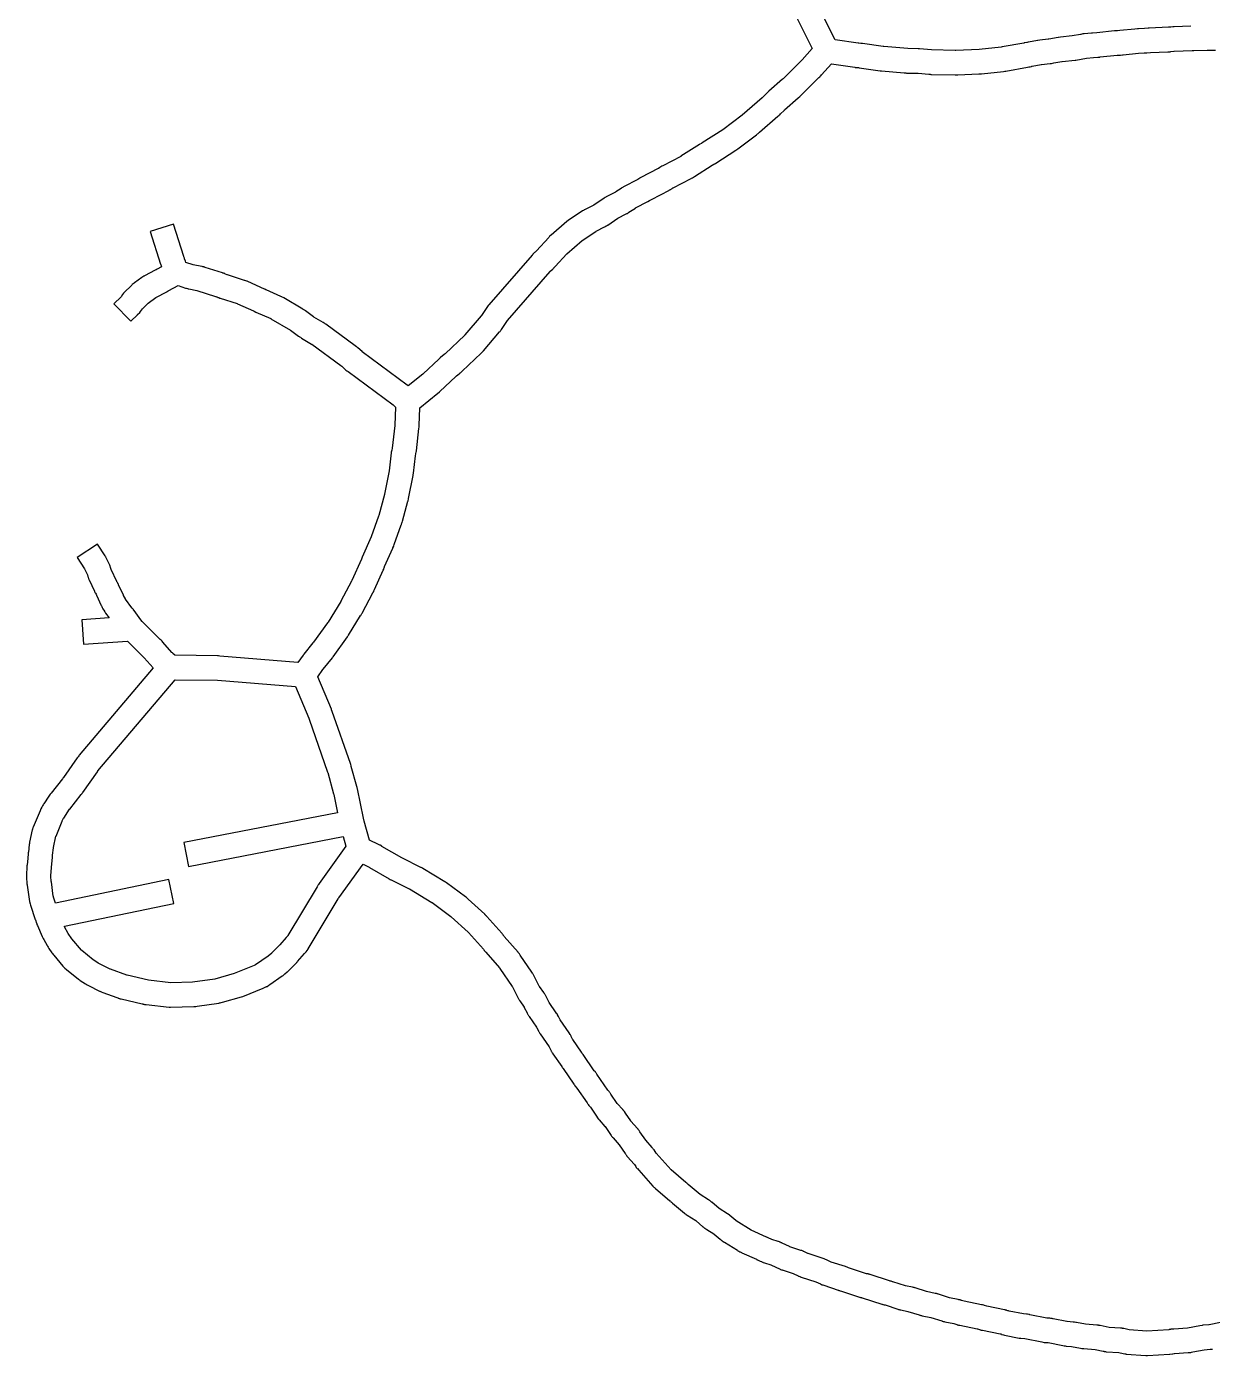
# Model space of a CAD drawing. Extents: x -48 to 255, y 1889 to 2265.
# Drawn here: x -48.3 to 34.3, y 1933.8 to 2026.4 of the extents above; entities that cross this region are included whole.
import ezdxf

# ---------------------------------------------------------------- set-up
doc = ezdxf.new("R2010")
doc.units = 0
doc.layers.get('0').update_dxf_attribs({"linetype": 'CONTINUOUS'})

msp = doc.modelspace()

# ---------------------------------------------------------------- linework, layer by layer
at = {"color": 7}
for points in [[(32.810097, 2026.460833), (31.659927, 2026.422059), (31.584431, 2026.422059), (31.565044, 2026.422059), (31.416426, 2026.40254), (31.267808, 2026.389637), (29.910866, 2026.337927), (29.846251, 2026.331311), (29.600708, 2026.305506), (29.594257, 2026.305506), (29.180713, 2026.285986), (29.09671, 2026.285986), (28.928709, 2026.266467), (27.875464, 2026.15663), (27.869012, 2026.15663), (27.701011, 2026.150013), (27.610547, 2026.150013), (27.526545, 2026.143396), (27.500707, 2026.13678), (26.272997, 2026.001071), (25.962839, 2025.988168), (25.904685, 2025.988168), (25.387755, 2025.930007), (25.303752, 2025.923391), (25.142212, 2025.890969), (25.135761, 2025.890969), (24.541292, 2025.787583), (23.746511, 2025.697133), (23.604355, 2025.68423), (23.578517, 2025.677613), (22.925892, 2025.561292), (22.867738, 2025.554675), (22.305576, 2025.490063), (22.16342, 2025.47716), (22.137582, 2025.470543), (21.504294, 2025.351691), (21.471971, 2025.351691), (21.413817, 2025.338788), (21.387979, 2025.332172), (21.252284, 2025.29975), (21.232897, 2025.293133), (21.21351, 2025.293133), (21.174739, 2025.28023), (19.662719, 2025.015298), (19.604564, 2025.008681), (18.066697, 2024.840683), (16.444829, 2024.769619), (16.386686, 2024.769619), (14.745432, 2024.808393), (14.732497, 2024.808393), (13.905408, 2024.879457), (13.898957, 2024.879457), (13.892506, 2024.879457), (13.840813, 2024.886073), (13.802035, 2024.886073), (13.091256, 2024.898976), (13.084804, 2024.898976), (11.417705, 2025.041136), (11.366012, 2025.047752), (9.925059, 2025.254766), (9.905672, 2025.261383), (9.892736, 2025.261383), (9.847504, 2025.267999), (9.808734, 2025.267999), (9.673038, 2025.280902), (9.627807, 2025.287519), (8.025323, 2025.520129), (6.455148, 2028.647555)], [(4.930253, 2027.886475), (6.42935, 2024.901202), (5.725033, 2024.112881), (5.705646, 2024.087076), (4.400397, 2022.801212), (4.361627, 2022.762438), (3.411767, 2021.928889), (3.360074, 2021.883664), (3.347139, 2021.877047), (3.340687, 2021.87043), (3.301918, 2021.831656), (3.282534, 2021.812137), (2.985299, 2021.514915), (2.940068, 2021.476141), (1.550818, 2020.267814), (0.193876, 2019.246877), (-1.234143, 2018.329328), (-1.279375, 2018.303523), (-1.292297, 2018.296906), (-1.298758, 2018.296906), (-1.408606, 2018.238745), (-1.434454, 2018.225843), (-2.720318, 2017.392292), (-2.739701, 2017.379356), (-3.980334, 2016.733194), (-4.05141, 2016.700871), (-4.116026, 2016.6621), (-4.193564, 2016.610407), (-4.290489, 2016.552253), (-4.309875, 2016.539318), (-5.511738, 2015.91254), (-5.569892, 2015.886702), (-5.589279, 2015.873766), (-5.737897, 2015.776841), (-5.757284, 2015.763905), (-5.77022, 2015.757454), (-6.681309, 2015.279294), (-6.739463, 2015.253455), (-6.75885, 2015.24052), (-6.88162, 2015.162982), (-6.888071, 2015.156531), (-7.269307, 2014.904527), (-7.282243, 2014.898075), (-7.889635, 2014.581456), (-7.934867, 2014.562069), (-7.96719, 2014.542682), (-8.012422, 2014.516844), (-8.018873, 2014.510393), (-8.083488, 2014.465161), (-8.807191, 2013.993462), (-9.395199, 2013.689765), (-9.44043, 2013.670378), (-9.472753, 2013.650991), (-9.511524, 2013.625153), (-9.524459, 2013.618702), (-9.582614, 2013.579931), (-10.590627, 2012.907922), (-10.67463, 2012.843307), (-11.779568, 2011.899909), (-11.798955, 2011.886973), (-11.824793, 2011.861135), (-11.876486, 2011.815903), (-11.889422, 2011.802968), (-11.902358, 2011.783581), (-11.941128, 2011.738349), (-12.787601, 2010.807875), (-12.890987, 2010.71095), (-12.92331, 2010.685112), (-12.955633, 2010.659273), (-12.981471, 2010.633435), (-13.020241, 2010.601113), (-13.039628, 2010.575274), (-13.059015, 2010.555887), (-13.097786, 2010.510656), (-16.115298, 2007.03298), (-16.121749, 2007.026529), (-16.154071, 2006.987758), (-16.199303, 2006.929604), (-16.205755, 2006.923153), (-16.212206, 2006.910217), (-16.250976, 2006.852063), (-16.625751, 2006.296363), (-16.651589, 2006.26404), (-17.782374, 2004.939407), (-17.795309, 2004.926471), (-19.165174, 2003.621223), (-19.223329, 2003.56953), (-19.475333, 2003.37568), (-19.488268, 2003.362745), (-19.520591, 2003.336906), (-19.533526, 2003.323971), (-19.598142, 2003.259355), (-20.70308, 2002.219033), (-20.709531, 2002.206098), (-21.730469, 2001.385471), (-21.814471, 2001.443626), (-24.941898, 2003.76335), (-24.954834, 2003.776285), (-25.258531, 2004.041212), (-25.303763, 2004.086444), (-25.316698, 2004.099379), (-25.329634, 2004.10583), (-25.43302, 2004.176907), (-25.439471, 2004.183358), (-27.474884, 2005.682456), (-27.526577, 2005.721226), (-27.545964, 2005.734162), (-27.597657, 2005.766485), (-27.668734, 2005.805255), (-28.314897, 2006.186491), (-28.334284, 2006.205878), (-28.896445, 2006.612961), (-28.954599, 2006.658193), (-28.961051, 2006.664644), (-29.006282, 2006.696967), (-29.012734, 2006.696967), (-29.051504, 2006.716354), (-29.083827, 2006.73574), (-30.40846, 2007.517598), (-30.414912, 2007.517598), (-30.460143, 2007.543436), (-30.53122, 2007.582206), (-30.537671, 2007.588658), (-30.608748, 2007.62098), (-31.642608, 2008.079756), (-31.668447, 2008.092691), (-31.739523, 2008.131462), (-31.752459, 2008.137913), (-32.90909, 2008.661305), (-32.915541, 2008.661305), (-32.960773, 2008.680692), (-32.993096, 2008.693627), (-33.044789, 2008.713014), (-33.05124, 2008.713014), (-33.12232, 2008.738853), (-33.141839, 2008.738853), (-34.33724, 2009.120089), (-34.363045, 2009.133024), (-34.472882, 2009.184717), (-34.518108, 2009.204104), (-34.53101, 2009.210556), (-34.563432, 2009.223491), (-34.608657, 2009.242878), (-34.62156, 2009.242878), (-34.653982, 2009.255814), (-34.692756, 2009.262265), (-35.888156, 2009.649963), (-35.907675, 2009.656414), (-35.952901, 2009.66935), (-35.991674, 2009.682285), (-36.0369, 2009.695221), (-36.049802, 2009.695221), (-36.095027, 2009.701672), (-36.120833, 2009.708124), (-36.721762, 2009.830893), (-37.232231, 2009.992433), (-37.271005, 2010.076436), (-37.322714, 2010.237976), (-37.329331, 2010.263814), (-37.342233, 2010.296137), (-37.361753, 2010.34783), (-37.374655, 2010.380153), (-37.381272, 2010.39954), (-37.387889, 2010.405991), (-38.098669, 2012.661099), (-39.720536, 2012.15063), (-38.996833, 2009.882599), (-38.990217, 2009.850277), (-38.9836, 2009.843825), (-38.976983, 2009.817987), (-38.964081, 2009.785664), (-38.964081, 2009.772729), (-38.951178, 2009.740406), (-38.951178, 2009.733955), (-38.938276, 2009.714568), (-38.931659, 2009.695181), (-38.931659, 2009.682245), (-39.235366, 2009.520705), (-39.254885, 2009.514254), (-39.287307, 2009.494867), (-39.306826, 2009.481931), (-39.332631, 2009.468995), (-39.365053, 2009.449609), (-40.127523, 2009.055449), (-40.153328, 2009.042513), (-40.172847, 2009.029578), (-40.224557, 2008.997255), (-40.244076, 2008.984319), (-40.276498, 2008.964932), (-40.315272, 2008.93261), (-40.825741, 2008.564297), (-40.832357, 2008.557846), (-40.974517, 2008.45446), (-40.981134, 2008.448008), (-41.013556, 2008.415686), (-41.097555, 2008.325222), (-41.465867, 2007.963371), (-41.556317, 2007.872907), (-41.582123, 2007.847069), (-41.620897, 2007.788915), (-41.646702, 2007.750144), (-41.756539, 2007.601527), (-42.260547, 2007.103981), (-41.071604, 2005.889195), (-40.619293, 2006.335048), (-40.599773, 2006.354435), (-40.451162, 2006.496591), (-40.43826, 2006.509527), (-40.399486, 2006.56122), (-40.399486, 2006.567671), (-40.270261, 2006.748595), (-39.863179, 2007.162139), (-39.333326, 2007.549837), (-38.570853, 2007.943996), (-38.545048, 2007.956932), (-38.512626, 2007.976319), (-38.499724, 2007.989254), (-38.473918, 2008.00219), (-38.454399, 2008.015126), (-38.421977, 2008.034512), (-37.769355, 2008.376979), (-37.252425, 2008.208977), (-37.232906, 2008.202526), (-37.18768, 2008.18959), (-37.110133, 2008.170203), (-37.09723, 2008.163752), (-37.026134, 2008.150816), (-36.476897, 2008.04743), (-36.470281, 2008.04743), (-35.16503, 2007.627425), (-35.139224, 2007.620973), (-35.093999, 2007.595135), (-35.081097, 2007.588684), (-35.035871, 2007.569297), (-35.00345, 2007.556361), (-34.958224, 2007.536974), (-34.945322, 2007.536974), (-34.874258, 2007.511136), (-34.854739, 2007.511136), (-33.659339, 2007.1299), (-33.633533, 2007.116965), (-32.528594, 2006.625881), (-32.502756, 2006.612945), (-32.48982, 2006.606494), (-32.476885, 2006.593558), (-32.463949, 2006.587107), (-32.347641, 2006.535414), (-31.320242, 2006.076638), (-31.31379, 2006.070187), (-29.950387, 2005.275407), (-29.375302, 2004.855401), (-29.342979, 2004.829563), (-29.323593, 2004.816627), (-29.310657, 2004.810176), (-29.252503, 2004.771406), (-29.1685, 2004.719713), (-28.470645, 2004.299707), (-28.464194, 2004.299707), (-26.435243, 2002.813533), (-26.370628, 2002.76184), (-26.125085, 2002.535684), (-26.073392, 2002.490452), (-26.015238, 2002.445221), (-25.931235, 2002.387066), (-22.784423, 2000.054419), (-22.73273, 2000.015649), (-22.616422, 1999.905801), (-22.674576, 1998.645784), (-22.674576, 1998.632849), (-22.861964, 1997.043289), (-22.861964, 1997.036837), (-22.887803, 1996.907603), (-22.90719, 1996.830065), (-22.913641, 1996.76545), (-22.920092, 1996.713757), (-23.06871, 1995.473125), (-23.06871, 1995.460189), (-23.385329, 1993.831859), (-23.385329, 1993.818923), (-23.78595, 1992.358595), (-23.805337, 1992.300441), (-24.322267, 1990.86596), (-24.328718, 1990.853024), (-24.955496, 1989.437928), (-24.974883, 1989.379774), (-24.99427, 1989.315158), (-25.000722, 1989.308707), (-25.659808, 1987.822533), (-25.685646, 1987.77084), (-26.428733, 1986.368667), (-26.435184, 1986.362206), (-27.326888, 1984.921263), (-27.359211, 1984.876031), (-28.341378, 1983.506167), (-28.373701, 1983.460935), (-29.00694, 1982.679078), (-29.013391, 1982.672617), (-29.019843, 1982.666156), (-29.045681, 1982.633846), (-29.065068, 1982.601537), (-29.426919, 1982.103992), (-34.874073, 1982.549844), (-34.958072, 1982.556305), (-35.016233, 1982.562767), (-35.042038, 1982.562767), (-38.014385, 1982.601536), (-38.137158, 1982.717846), (-38.175932, 1982.763077), (-38.214706, 1982.801847), (-38.847948, 1983.525549), (-38.899624, 1983.590166), (-38.944849, 1983.635397), (-38.957752, 1983.648319), (-39.022364, 1983.706474), (-40.28238, 1984.953568), (-40.37283, 1985.063416), (-40.379447, 1985.069877), (-40.851145, 1985.71604), (-40.876951, 1985.75481), (-40.889853, 1985.774193), (-40.89647, 1985.787116), (-40.935244, 1985.832347), (-40.940868, 1985.838845), (-40.95377, 1985.851767), (-40.960387, 1985.858229), (-40.97329, 1985.884077), (-40.999095, 1985.909925), (-41.444948, 1986.523779), (-41.451565, 1986.536702), (-41.580789, 1986.762859), (-41.593692, 1986.788707), (-41.936156, 1987.518871), (-41.942773, 1987.55118), (-41.968578, 1987.596412), (-41.981481, 1987.628721), (-42.007286, 1987.673953), (-42.007286, 1987.680414), (-42.039708, 1987.725645), (-42.05261, 1987.745029), (-42.440306, 1988.591502), (-42.485531, 1988.733658), (-42.492148, 1988.753045), (-42.505051, 1988.785368), (-42.517953, 1988.8306), (-42.530856, 1988.862922), (-42.543758, 1988.888761), (-42.569563, 1988.940454), (-42.737562, 1989.295843), (-42.763367, 1989.360459), (-42.782886, 1989.399229), (-42.808691, 1989.450922), (-42.821594, 1989.470309), (-42.834496, 1989.496147), (-42.866918, 1989.541379), (-43.39031, 1990.349082), (-44.81833, 1989.42507), (-44.294939, 1988.623828), (-44.101103, 1988.203823), (-44.062329, 1988.087513), (-44.055712, 1988.055204), (-44.042809, 1988.022894), (-44.029907, 1987.971201), (-44.017004, 1987.938892), (-44.004102, 1987.919508), (-43.97168, 1987.854892), (-43.61629, 1987.073035), (-43.609673, 1987.060113), (-43.583868, 1987.00842), (-43.570965, 1986.982571), (-43.54516, 1986.93734), (-43.54516, 1986.930879), (-43.499935, 1986.859801), (-43.467513, 1986.801646), (-43.131507, 1986.065021), (-43.12489, 1986.052098), (-43.099085, 1986.000405), (-43.060311, 1985.922866), (-43.015086, 1985.851788), (-42.9117, 1985.677324), (-42.905083, 1985.664401), (-42.872661, 1985.612708), (-42.833888, 1985.54163), (-42.827271, 1985.535169), (-42.588209, 1985.205626), (-44.481464, 1985.082855), (-44.365142, 1983.383448), (-41.315254, 1983.583758), (-40.139237, 1982.427127), (-39.525386, 1981.716348), (-44.662765, 1975.635935), (-44.70799, 1975.584242), (-44.753215, 1975.526088), (-44.804924, 1975.44855), (-45.767705, 1974.078685), (-45.800127, 1974.039915), (-45.806743, 1974.033463), (-45.832548, 1973.994693), (-46.633789, 1972.986679), (-46.672562, 1972.941447), (-46.685465, 1972.92206), (-46.737175, 1972.857445), (-46.7824, 1972.779907), (-47.131328, 1972.243592), (-47.150848, 1972.224205), (-47.18327, 1972.166051), (-47.222043, 1972.101435), (-47.267269, 1972.017433), (-47.338365, 1971.888199), (-47.370787, 1971.830045), (-47.377404, 1971.810658), (-47.390306, 1971.791271), (-47.403209, 1971.758948), (-47.403209, 1971.752497), (-47.881368, 1970.608789), (-47.894271, 1970.563557), (-47.907174, 1970.537719), (-47.920076, 1970.498948), (-47.920076, 1970.486013), (-47.932979, 1970.447242), (-47.939595, 1970.427855), (-47.939595, 1970.421404), (-48.126981, 1969.562007), (-48.126981, 1969.555556), (-48.139883, 1969.49094), (-48.152786, 1969.413399), (-48.152786, 1969.406948), (-48.21667, 1968.883535), (-48.223287, 1968.864148), (-48.236189, 1968.715531), (-48.236189, 1968.709079), (-48.242806, 1968.51523), (-48.249423, 1968.444153), (-48.307584, 1967.991839), (-48.3142, 1967.914298), (-48.340005, 1967.216443), (-48.340005, 1967.145366), (-48.340005, 1967.125979), (-48.3142, 1966.673665), (-48.307584, 1966.596127), (-48.307584, 1966.57674), (-48.158972, 1965.588111), (-48.158972, 1965.562273), (-48.14607, 1965.497658), (-48.133167, 1965.42012), (-48.133167, 1965.413668), (-48.12655, 1965.394281), (-48.119934, 1965.381346), (-48.119934, 1965.361959), (-48.113317, 1965.336121), (-48.093798, 1965.265044), (-48.061376, 1965.17458), (-47.731831, 1964.173028), (-47.725214, 1964.14719), (-47.647666, 1963.933957), (-47.64105, 1963.921021), (-47.64105, 1963.91457), (-47.634433, 1963.908119), (-47.634433, 1963.901667), (-47.614914, 1963.843513), (-47.57614, 1963.759511), (-47.246595, 1963.0035), (-47.246595, 1962.997049), (-47.22079, 1962.938895), (-47.182016, 1962.867818), (-47.136791, 1962.79028), (-46.910632, 1962.376736), (-46.910632, 1962.370285), (-46.87821, 1962.312131), (-46.832984, 1962.241054), (-46.781275, 1962.169977), (-46.574503, 1961.86628), (-46.542081, 1961.814587), (-46.542081, 1961.808136), (-46.490371, 1961.749982), (-46.432211, 1961.685366), (-45.811894, 1960.929356), (-45.792375, 1960.903518), (-45.76657, 1960.877679), (-45.747051, 1960.858292), (-45.721246, 1960.832454), (-45.708343, 1960.819518), (-45.675921, 1960.787196), (-45.663019, 1960.767809), (-45.643499, 1960.754873), (-45.578887, 1960.709641), (-45.546465, 1960.683803), (-44.719377, 1960.018256), (-44.674152, 1959.979485), (-44.654633, 1959.966549), (-44.602923, 1959.927779), (-44.241072, 1959.701623), (-44.228169, 1959.688687), (-44.182944, 1959.662849), (-44.137719, 1959.630527), (-44.111914, 1959.617591), (-44.105297, 1959.617591), (-44.034234, 1959.585268), (-43.245916, 1959.191109), (-43.226397, 1959.178173), (-43.181172, 1959.158786), (-43.123011, 1959.126464), (-43.103491, 1959.120013), (-43.096875, 1959.120013), (-43.025778, 1959.094174), (-42.03715, 1958.738785), (-41.978989, 1958.712947), (-41.95947, 1958.706496), (-41.920696, 1958.69356), (-41.856084, 1958.667722), (-41.836564, 1958.66127), (-41.823662, 1958.66127), (-41.752598, 1958.648335), (-40.292271, 1958.305869), (-40.247046, 1958.292933), (-40.208272, 1958.279997), (-40.169499, 1958.273546), (-40.124273, 1958.26061), (-40.085499, 1958.254159), (-40.06598, 1958.254159), (-40.001368, 1958.247708), (-38.411807, 1958.079706), (-38.308421, 1958.073255), (-36.686554, 1958.105578), (-36.602555, 1958.112029), (-36.544394, 1958.11848), (-36.447459, 1958.131416), (-34.928978, 1958.357572), (-34.883753, 1958.364023), (-34.844979, 1958.370474), (-34.786818, 1958.389861), (-34.689883, 1958.415699), (-33.352326, 1958.784012), (-33.261876, 1958.816335), (-31.842897, 1959.397867), (-31.836446, 1959.397867), (-31.791214, 1959.417254), (-31.758891, 1959.43019), (-31.707198, 1959.456028), (-31.668428, 1959.475415), (-31.636105, 1959.494802), (-31.603782, 1959.507738), (-31.577944, 1959.520673), (-31.461636, 1959.59175), (-31.455184, 1959.598201), (-31.416414, 1959.624039), (-31.390576, 1959.643426), (-30.511794, 1960.244358), (-30.460101, 1960.276681), (-30.440714, 1960.289616), (-30.395483, 1960.328387), (-30.330867, 1960.386541), (-30.162866, 1960.528698), (-30.117634, 1960.56102), (-30.098247, 1960.580407), (-30.053015, 1960.619178), (-29.994861, 1960.683793), (-29.549009, 1961.142569), (-29.503777, 1961.1878), (-29.497326, 1961.200736), (-29.48439, 1961.207187), (-29.452067, 1961.245958), (-29.445616, 1961.252409), (-29.445616, 1961.25886), (-28.95455, 1961.808054), (-28.909318, 1961.853285), (-28.896383, 1961.872672), (-28.857612, 1961.917904), (-28.721917, 1962.105293), (-28.708981, 1962.12468), (-28.637904, 1962.240988), (-28.631453, 1962.253924), (-26.615425, 1965.626893), (-26.589587, 1965.659215), (-26.576651, 1965.685054), (-24.883705, 1968.037086), (-24.450776, 1967.823852), (-24.437841, 1967.817401), (-23.067975, 1967.022621), (-22.996899, 1966.977389), (-22.945206, 1966.951551), (-22.919368, 1966.938615), (-21.65935, 1966.318299), (-21.652899, 1966.318299), (-20.082724, 1965.36844), (-20.063337, 1965.355504), (-18.758088, 1964.392722), (-18.73225, 1964.373335), (-17.549772, 1963.300704), (-17.523934, 1963.268382), (-16.490074, 1962.105289), (-16.470687, 1962.072966), (-16.444848, 1962.034196), (-16.438397, 1962.027744), (-16.41901, 1962.001906), (-16.38024, 1961.956674), (-16.328547, 1961.89852), (-15.378687, 1960.800044), (-15.352849, 1960.774205), (-14.493453, 1959.514188), (-14.474066, 1959.481866), (-14.073445, 1958.700009), (-14.054058, 1958.661238), (-14.041122, 1958.641851), (-14.034671, 1958.628916), (-14.008833, 1958.590145), (-14.002381, 1958.577209), (-13.976543, 1958.538439), (-13.963608, 1958.512601), (-13.653449, 1958.060287), (-13.646998, 1958.053835), (-13.446687, 1957.672599), (-13.433752, 1957.646761), (-13.38852, 1957.556297), (-13.369133, 1957.523975), (-13.349746, 1957.485204), (-13.33681, 1957.472269), (-13.29804, 1957.407653), (-12.794033, 1956.677489), (-12.774646, 1956.645167), (-12.651876, 1956.399624), (-12.632489, 1956.360854), (-12.613102, 1956.322083), (-12.587264, 1956.28976), (-12.580813, 1956.276825), (-12.554975, 1956.238054), (-12.535588, 1956.212216), (-11.915272, 1955.301126), (-11.766654, 1955.023278), (-11.760202, 1955.003891), (-11.740816, 1954.971568), (-11.721429, 1954.932797), (-11.69559, 1954.894027), (-11.689139, 1954.881091), (-11.663301, 1954.848769), (-11.643914, 1954.816446), (-11.036521, 1953.937665), (-11.03007, 1953.918278), (-11.004232, 1953.885955), (-10.978393, 1953.847185), (-10.965458, 1953.827798), (-10.952522, 1953.814862), (-10.939586, 1953.801926), (-10.933135, 1953.795475), (-10.926684, 1953.782539), (-10.190058, 1952.696986), (-10.177123, 1952.677599), (-10.151284, 1952.645276), (-10.112514, 1952.587122), (-10.099578, 1952.574187), (-10.086642, 1952.561251), (-9.976795, 1952.43202), (-9.970344, 1952.425569), (-9.266026, 1951.398172), (-9.240188, 1951.359398), (-9.220801, 1951.320624), (-9.194963, 1951.288203), (-9.149731, 1951.223591), (-9.136795, 1951.204071), (-9.091564, 1951.158846), (-9.072177, 1951.139327), (-9.039854, 1951.100553), (-8.568155, 1950.40916), (-8.55522, 1950.383355), (-8.529381, 1950.350933), (-8.490611, 1950.292772), (-8.477675, 1950.27987), (-8.46474, 1950.266967), (-8.419508, 1950.221742), (-8.018887, 1949.756505), (-8.005951, 1949.743602), (-7.592407, 1949.129747), (-7.579471, 1949.110228), (-7.560084, 1949.084423), (-7.521314, 1949.026262), (-7.508378, 1949.013359), (-7.495442, 1949.000457), (-7.450211, 1948.955232), (-7.023788, 1948.471256), (-6.616706, 1947.876788), (-6.590868, 1947.844366), (-6.571481, 1947.805592), (-6.552094, 1947.779787), (-6.513323, 1947.721626), (-6.506872, 1947.708724), (-6.487485, 1947.689204), (-6.442253, 1947.637495), (-5.983478, 1947.127026), (-5.970542, 1947.107507), (-5.873617, 1946.958895), (-5.834847, 1946.900734), (-5.796076, 1946.849025), (-5.783141, 1946.829506), (-5.763754, 1946.809986), (-5.666829, 1946.7066), (-4.6782, 1945.595202), (-4.671749, 1945.5823), (-4.652362, 1945.56278), (-4.613591, 1945.524006), (-4.594204, 1945.504487), (-4.568366, 1945.484968), (-4.50375, 1945.426807), (-3.489275, 1944.573874), (-3.47634, 1944.560971), (-3.463404, 1944.541452), (-3.424633, 1944.502678), (-3.405246, 1944.483159), (-3.379408, 1944.46364), (-3.314793, 1944.405479), (-2.474781, 1943.694702), (-2.461859, 1943.6818), (-2.442475, 1943.668897), (-2.390782, 1943.630123), (-2.371399, 1943.617221), (-2.34555, 1943.597701), (-2.300319, 1943.571896), (-1.692926, 1943.1842), (-1.667078, 1943.171298), (-1.188917, 1942.764215), (-1.182456, 1942.757598), (-1.124302, 1942.705889), (-1.104918, 1942.692986), (-1.059687, 1942.654212), (-0.930454, 1942.576664), (-0.426447, 1942.260055), (-0.407063, 1942.247152), (0.019404, 1941.891762), (0.038789, 1941.872243), (0.08402, 1941.833469), (0.103405, 1941.820567), (0.148637, 1941.781793), (0.297254, 1941.684858), (0.316639, 1941.678241), (1.208343, 1941.116079), (1.240653, 1941.090274), (1.279423, 1941.064469), (1.305271, 1941.051566), (1.376349, 1941.012793), (1.408658, 1940.99989), (1.499121, 1940.961116), (1.531431, 1940.948214), (2.545906, 1940.489438), (2.552367, 1940.482821), (2.597599, 1940.463302), (2.616982, 1940.456685), (2.804369, 1940.366235), (2.881909, 1940.327461), (2.907757, 1940.314558), (2.95945, 1940.295039), (2.985298, 1940.282136), (3.011146, 1940.27552), (3.095148, 1940.249714), (3.553923, 1940.101103), (4.187162, 1939.803881), (4.219485, 1939.784361), (4.297023, 1939.75194), (4.322861, 1939.745323), (4.374554, 1939.725804), (4.393941, 1939.725804), (5.10472, 1939.493193), (5.453648, 1939.331646), (5.473035, 1939.318744), (5.505357, 1939.305841), (5.563512, 1939.280036), (5.582898, 1939.273419), (5.602285, 1939.266803), (5.66044, 1939.247283), (5.666891, 1939.247283), (6.687828, 1938.917738), (6.997986, 1938.769127), (7.069063, 1938.736705), (7.107833, 1938.717186), (7.146604, 1938.704283), (7.165991, 1938.697667), (7.230606, 1938.678147), (8.23862, 1938.348602), (8.258007, 1938.341986), (8.29033, 1938.322466), (8.335562, 1938.309564), (8.387255, 1938.290045), (8.477718, 1938.257623), (9.718351, 1937.857001), (9.757121, 1937.844098), (9.795892, 1937.831196), (9.841124, 1937.818293), (9.854059, 1937.818293), (9.89283, 1937.811677), (9.918668, 1937.80506), (11.275609, 1937.365668), (11.294996, 1937.359051), (11.340228, 1937.346148), (11.378999, 1937.333246), (11.437153, 1937.320343), (11.488846, 1937.307441), (11.501782, 1937.307441), (12.387025, 1937.016669), (12.406411, 1937.010053), (12.451643, 1936.99715), (12.490414, 1936.984248), (12.529184, 1936.977631), (12.548571, 1936.971014), (12.613187, 1936.958112), (13.097809, 1936.861177), (13.879666, 1936.60918), (13.918436, 1936.596277), (13.957207, 1936.583374), (14.002439, 1936.570472), (14.015374, 1936.570472), (14.054145, 1936.563855), (14.086468, 1936.557239), (14.700322, 1936.428014), (15.462794, 1936.188953), (15.47573, 1936.182336), (15.520961, 1936.169433), (15.559732, 1936.156531), (15.572668, 1936.156531), (15.617899, 1936.143628), (15.682515, 1936.130726), (16.296369, 1936.007953), (16.503141, 1935.936889), (16.541763, 1935.92928), (16.580534, 1935.916377), (16.625765, 1935.903475), (16.638701, 1935.903475), (16.683933, 1935.896858), (16.709771, 1935.890241), (17.918095, 1935.644696), (17.956866, 1935.638079), (18.092561, 1935.592854), (18.131332, 1935.579951), (18.170103, 1935.567048), (18.215334, 1935.554146), (18.22827, 1935.554146), (18.267041, 1935.547529), (18.299363, 1935.540912), (19.527072, 1935.288915), (19.565843, 1935.282299), (19.611075, 1935.262779), (19.630462, 1935.256163), (19.675694, 1935.24326), (19.753231, 1935.223741), (19.766167, 1935.217124), (19.837244, 1935.204221), (20.864642, 1934.997449), (20.961567, 1934.984547), (21.245877, 1934.965027), (22.441278, 1934.725933), (22.596357, 1934.700128), (22.667433, 1934.693511), (22.867744, 1934.680608), (23.895143, 1934.473836), (23.992068, 1934.454317), (24.030838, 1934.4477), (24.050225, 1934.4477), (24.127766, 1934.441084), (24.509002, 1934.415278), (25.129318, 1934.292506), (25.226243, 1934.272986), (25.265014, 1934.26637), (25.284401, 1934.26637), (25.349016, 1934.259753), (25.368403, 1934.259753), (26.156721, 1934.201592), (26.712421, 1934.091755), (26.764114, 1934.078852), (26.789953, 1934.072235), (26.828723, 1934.065619), (26.873955, 1934.052716), (26.912726, 1934.046099), (26.932112, 1934.046099), (27.804432, 1933.987939), (28.095207, 1933.929778), (28.211515, 1933.903973), (28.295517, 1933.89107), (28.321356, 1933.884453), (29.691221, 1933.787519), (29.801068, 1933.787519), (31.338935, 1933.884453), (31.351871, 1933.884453), (31.532794, 1933.897356), (31.565117, 1933.903973), (31.668503, 1933.923492), (31.674954, 1933.930109), (31.681406, 1933.930109), (32.637726, 1933.988269), (32.650662, 1933.988269), (32.831586, 1934.001172), (32.863909, 1934.007789), (32.960833, 1934.027308), (33.74269, 1934.18237), (34.169157, 1934.214792), (34.285479, 1934.221409), (34.311284, 1934.228026), (34.330803, 1934.234642)], [(35.564509, 1936.218983), (34.09126, 1935.915276), (34.071741, 1935.915276), (33.664658, 1935.889471), (33.606497, 1935.882854), (33.438499, 1935.857049), (32.579102, 1935.682599), (31.629243, 1935.624438), (31.616307, 1935.624438), (31.429353, 1935.612618), (31.39703, 1935.606001), (31.319492, 1935.586482), (31.280722, 1935.579865), (29.755778, 1935.489415), (28.515145, 1935.579865), (28.140371, 1935.657413), (28.108049, 1935.66403), (28.062817, 1935.670646), (28.024046, 1935.677263), (27.998208, 1935.677263), (27.927131, 1935.68388), (27.12589, 1935.74204), (26.49265, 1935.871265), (26.460328, 1935.877881), (26.408635, 1935.884498), (26.376312, 1935.891115), (26.350474, 1935.891115), (26.285858, 1935.897732), (26.272923, 1935.897732), (25.478143, 1935.955892), (24.857827, 1936.078665), (24.844891, 1936.085282), (24.819053, 1936.091899), (24.806117, 1936.091899), (24.722115, 1936.104801), (24.702728, 1936.104801), (24.62526, 1936.110164), (24.192331, 1936.148935), (24.179395, 1936.148935), (23.229536, 1936.342771), (23.210149, 1936.349388), (23.164917, 1936.356005), (23.126147, 1936.362621), (23.080915, 1936.369238), (23.067979, 1936.369238), (22.983977, 1936.375855), (22.790127, 1936.388757), (21.601188, 1936.627852), (21.57535, 1936.634469), (21.530118, 1936.641085), (21.446115, 1936.653988), (21.43318, 1936.653988), (21.362103, 1936.660605), (21.14887, 1936.680124), (20.147318, 1936.880445), (20.108547, 1936.887061), (20.063315, 1936.906581), (19.9987, 1936.9261), (19.966377, 1936.939003), (19.921146, 1936.951905), (19.90821, 1936.951905), (19.869439, 1936.958522), (19.837117, 1936.965139), (18.609485, 1937.215085), (18.441484, 1937.266794), (18.38333, 1937.286313), (18.305792, 1937.305833), (18.292856, 1937.312449), (18.221779, 1937.325352), (17.013455, 1937.564414), (16.826067, 1937.622574), (16.813131, 1937.629191), (16.767899, 1937.642094), (16.735577, 1937.654996), (16.690345, 1937.667899), (16.677409, 1937.667899), (16.638638, 1937.674516), (16.606316, 1937.681132), (15.992462, 1937.810357), (15.229989, 1938.055903), (15.217054, 1938.062519), (15.171822, 1938.075422), (15.133051, 1938.088324), (15.08782, 1938.094941), (15.074884, 1938.101558), (15.003807, 1938.11446), (14.396415, 1938.237233), (13.614558, 1938.489231), (13.575787, 1938.502133), (13.537017, 1938.515036), (13.491785, 1938.527938), (13.478849, 1938.527938), (13.407772, 1938.540841), (12.92315, 1938.637776), (12.044369, 1938.922095), (12.024982, 1938.928712), (11.97975, 1938.941615), (11.94098, 1938.954517), (11.895748, 1938.96742), (11.882812, 1938.96742), (11.85049, 1938.974037), (11.824652, 1938.980653), (11.811716, 1938.980653), (10.461236, 1939.426504), (10.441849, 1939.43312), (10.396617, 1939.446023), (10.357847, 1939.458925), (10.319076, 1939.465542), (10.299689, 1939.472159), (10.235074, 1939.485061), (10.222138, 1939.485061), (10.209202, 1939.485061), (8.962108, 1939.898605), (8.955657, 1939.898605), (8.916887, 1939.918125), (8.755346, 1939.976286), (7.753952, 1940.297295), (7.42441, 1940.452358), (7.353334, 1940.484779), (7.314563, 1940.504299), (7.256409, 1940.523818), (7.198255, 1940.543337), (7.191803, 1940.543337), (6.151482, 1940.885801), (6.125643, 1940.892418), (5.841333, 1941.028127), (5.828398, 1941.041029), (5.796075, 1941.053932), (5.750843, 1941.073451), (5.692689, 1941.092971), (5.634535, 1941.11249), (5.628084, 1941.11249), (4.865612, 1941.364487), (4.839773, 1941.371104), (4.342215, 1941.608974), (4.309892, 1941.628494), (4.271121, 1941.648013), (4.238799, 1941.660915), (4.193567, 1941.680435), (4.161244, 1941.693337), (4.135406, 1941.699954), (4.083713, 1941.719473), (4.05139, 1941.72609), (3.605538, 1941.874701), (3.366457, 1941.984539), (3.308353, 1942.009629), (3.25666, 1942.029148), (3.250199, 1942.035765), (2.164645, 1942.526847), (1.130785, 1943.173011), (1.104937, 1943.192531), (0.691393, 1943.547921), (0.672009, 1943.56744), (0.575085, 1943.638536), (0.529853, 1943.664342), (-0.058155, 1944.032654), (-0.581547, 1944.472046), (-0.588008, 1944.478663), (-0.710779, 1944.582049), (-0.730162, 1944.594951), (-0.756011, 1944.614471), (-0.801242, 1944.640276), (-1.38925, 1945.008588), (-2.2228, 1945.712907), (-2.235722, 1945.725809), (-2.242184, 1945.732426), (-2.280953, 1945.764848), (-2.287414, 1945.77775), (-2.306798, 1945.79727), (-2.371414, 1945.848979), (-3.411739, 1946.726616), (-4.452061, 1947.896172), (-4.600679, 1948.115879), (-4.60713, 1948.128782), (-4.626517, 1948.154587), (-4.658839, 1948.199812), (-4.678226, 1948.219331), (-4.697613, 1948.245137), (-4.736371, 1948.283877), (-5.182223, 1948.787882), (-5.582844, 1949.369427), (-5.647459, 1949.472813), (-5.673298, 1949.511587), (-5.699136, 1949.537392), (-5.712071, 1949.556912), (-5.757303, 1949.602137), (-6.209617, 1950.112606), (-6.222553, 1950.132125), (-6.597319, 1950.687601), (-6.661935, 1950.790987), (-6.694257, 1950.829761), (-6.713644, 1950.855566), (-6.733031, 1950.875085), (-6.771802, 1950.92031), (-6.778253, 1950.926927), (-7.159481, 1951.35961), (-7.605333, 1952.005773), (-7.631171, 1952.044543), (-7.650566, 1952.083306), (-7.676404, 1952.115628), (-7.702243, 1952.147951), (-7.72163, 1952.180274), (-7.734565, 1952.193209), (-7.779797, 1952.244902), (-7.792733, 1952.251353), (-7.81212, 1952.277192), (-8.587515, 1953.407976), (-8.600451, 1953.433814), (-8.626289, 1953.466137), (-8.652127, 1953.504908), (-8.677965, 1953.53723), (-8.690901, 1953.550166), (-8.736133, 1953.601859), (-8.749068, 1953.60831), (-8.768455, 1953.634148), (-9.543851, 1954.771395), (-9.556786, 1954.790782), (-9.582624, 1954.823104), (-9.602011, 1954.842491), (-9.608463, 1954.855427), (-9.634301, 1954.894197), (-9.647237, 1954.907133), (-9.660172, 1954.92652), (-10.267565, 1955.818224), (-10.280501, 1955.844063), (-10.370964, 1956.012064), (-10.3839, 1956.044387), (-10.429132, 1956.128389), (-10.448519, 1956.16716), (-10.519595, 1956.270546), (-10.526047, 1956.276997), (-11.146363, 1957.181625), (-11.262671, 1957.40778), (-11.320825, 1957.524089), (-11.340212, 1957.556412), (-11.359599, 1957.595182), (-11.372535, 1957.608118), (-11.411306, 1957.666272), (-11.411306, 1957.672723), (-11.91524, 1958.402777), (-12.167244, 1958.893861), (-12.186631, 1958.932631), (-12.206018, 1958.964954), (-12.231856, 1959.003724), (-12.238307, 1959.01666), (-12.277078, 1959.074814), (-12.283529, 1959.081265), (-12.580765, 1959.514195), (-12.600152, 1959.540033), (-13.000772, 1960.32189), (-13.033095, 1960.380044), (-13.039546, 1960.39298), (-13.065384, 1960.43175), (-13.071836, 1960.444686), (-13.110606, 1960.50284), (-13.117058, 1960.509292), (-13.937729, 1961.704668), (-13.989422, 1961.78867), (-14.008809, 1961.814509), (-14.060499, 1961.879131), (-14.06695, 1961.892066), (-15.042656, 1963.003466), (-15.068494, 1963.035788), (-15.074945, 1963.048724), (-15.107268, 1963.087495), (-15.126655, 1963.119817), (-15.158978, 1963.158588), (-15.165429, 1963.165039), (-15.197752, 1963.20381), (-15.217138, 1963.223197), (-16.244529, 1964.386242), (-16.263916, 1964.41208), (-16.276851, 1964.425016), (-16.315622, 1964.463786), (-16.335009, 1964.489625), (-16.34146, 1964.489625), (-16.386692, 1964.528395), (-16.399628, 1964.541331), (-17.562721, 1965.607499), (-17.569172, 1965.61395), (-17.614404, 1965.652721), (-17.633791, 1965.672108), (-17.679023, 1965.704431), (-17.750099, 1965.756124), (-19.061798, 1966.731812), (-19.126414, 1966.777044), (-19.132865, 1966.783496), (-19.18457, 1966.815815), (-20.715976, 1967.739828), (-20.77413, 1967.778598), (-20.787066, 1967.785049), (-20.838759, 1967.810888), (-20.851694, 1967.817339), (-22.137558, 1968.450578), (-22.189251, 1968.476416), (-23.565578, 1969.271197), (-23.578513, 1969.284132), (-23.694822, 1969.355209), (-23.701273, 1969.355209), (-23.72066, 1969.368145), (-23.798171, 1969.400467), (-24.437872, 1969.717087), (-24.806185, 1971.035258), (-24.806185, 1971.04171), (-24.851417, 1971.235559), (-25.271422, 1973.290366), (-25.284358, 1973.34852), (-25.284358, 1973.361456), (-25.290809, 1973.374392), (-25.316647, 1973.458394), (-25.704345, 1974.854105), (-25.704345, 1974.867041), (-25.743122, 1975.009158), (-25.749573, 1975.034996), (-25.756024, 1975.054383), (-27.035447, 1978.685824), (-27.074218, 1978.795671), (-27.080669, 1978.821509), (-27.093605, 1978.847347), (-28.043464, 1981.108916), (-27.694536, 1981.6), (-27.662214, 1981.638771), (-27.662214, 1981.645222), (-27.022524, 1982.427106), (-27.016073, 1982.433567), (-26.98375, 1982.472337), (-26.964363, 1982.498185), (-26.964363, 1982.504646), (-25.962811, 1983.900357), (-25.943424, 1983.926206), (-25.943424, 1983.932667), (-25.911102, 1983.977898), (-25.898166, 1984.003746), (-25.051693, 1985.373611), (-25.038757, 1985.386534), (-24.993525, 1985.464073), (-24.961203, 1985.509305), (-24.948267, 1985.535153), (-24.198718, 1986.950249), (-24.192267, 1986.963172), (-24.140574, 1987.060096), (-24.134123, 1987.07948), (-24.121187, 1987.098863), (-24.088931, 1987.182863), (-23.481537, 1988.539804), (-23.442767, 1988.617345), (-23.403996, 1988.733654), (-23.397545, 1988.74659), (-23.397545, 1988.753041), (-23.378158, 1988.798273), (-22.809535, 1990.071213), (-22.803084, 1990.084149), (-22.744913, 1990.219828), (-22.738462, 1990.239215), (-22.712623, 1990.323217), (-22.22154, 1991.699544), (-22.215088, 1991.712479), (-22.169857, 1991.848175), (-22.163405, 1991.867562), (-22.144018, 1991.951564), (-21.756321, 1993.353737), (-21.749869, 1993.366673), (-21.711099, 1993.50883), (-21.711099, 1993.528217), (-21.39448, 1995.1307), (-21.39448, 1995.137151), (-21.388028, 1995.195306), (-21.375093, 1995.298692), (-21.375093, 1995.305143), (-21.232936, 1996.500544), (-21.232936, 1996.506995), (-21.181243, 1996.778383), (-21.181243, 1996.784834), (-21.181243, 1996.797769), (-21.168307, 1996.843001), (-21.168307, 1996.862388), (-20.987383, 1998.413179), (-20.974448, 1998.497181), (-20.974448, 1998.626415), (-20.916294, 1999.860586), (-19.662738, 2000.875061), (-19.5852, 2000.939677), (-19.533507, 2000.978447), (-19.520572, 2000.991383), (-18.415633, 2002.044628), (-18.389795, 2002.064015), (-18.363957, 2002.089853), (-18.176568, 2002.23201), (-18.157181, 2002.244946), (-18.105488, 2002.290178), (-18.092553, 2002.296629), (-18.047321, 2002.341861), (-18.002089, 2002.387092), (-17.982702, 2002.406479), (-16.658068, 2003.660035), (-16.651617, 2003.666486), (-16.612847, 2003.705257), (-16.59346, 2003.724644), (-16.548228, 2003.763415), (-16.548228, 2003.769866), (-16.515905, 2003.808636), (-16.496518, 2003.834475), (-15.365734, 2005.152647), (-15.333411, 2005.184969), (-15.307573, 2005.217292), (-15.281734, 2005.249614), (-15.275283, 2005.26255), (-15.268832, 2005.275486), (-15.236509, 2005.327179), (-14.810042, 2005.941033), (-14.80359, 2005.953969), (-11.850627, 2009.365708), (-11.83124, 2009.385095), (-11.663238, 2009.533713), (-11.624468, 2009.566035), (-11.598629, 2009.591874), (-11.566307, 2009.624196), (-11.559856, 2009.637132), (-11.508163, 2009.688825), (-11.488776, 2009.714663), (-10.687534, 2010.599906), (-9.608442, 2011.523919), (-8.665045, 2012.157158), (-8.632722, 2012.170094), (-8.064099, 2012.47379), (-8.038261, 2012.480242), (-7.993029, 2012.50608), (-7.934875, 2012.538403), (-7.915488, 2012.544854), (-7.909037, 2012.551305), (-7.844421, 2012.590076), (-7.825034, 2012.603011), (-7.120717, 2013.07471), (-6.53917, 2013.371946), (-6.487477, 2013.397784), (-6.461639, 2013.41072), (-6.409946, 2013.443042), (-6.345331, 2013.488274), (-5.893017, 2013.78551), (-5.880081, 2013.791961), (-5.027146, 2014.231351), (-4.904376, 2014.302428), (-4.8333, 2014.34766), (-4.781606, 2014.379982), (-3.528051, 2015.039068), (-3.515115, 2015.04552), (-3.456961, 2015.077842), (-3.437574, 2015.084294), (-3.385881, 2015.116616), (-3.34711, 2015.142454), (-3.314788, 2015.168293), (-3.282478, 2015.18768), (-3.263095, 2015.194131), (-2.009539, 2015.853217), (-1.996617, 2015.859668), (-1.925539, 2015.898439), (-1.789845, 2015.982441), (-1.783383, 2015.988892), (-0.555674, 2016.764287), (-0.516904, 2016.790126), (-0.503982, 2016.796577), (-0.439366, 2016.835348), (-0.387672, 2016.861186), (-0.381211, 2016.867637), (-0.368289, 2016.874088), (-0.297211, 2016.925781), (1.111413, 2017.817436), (1.117875, 2017.823887), (1.163106, 2017.85621), (1.18249, 2017.869145), (1.247106, 2017.920838), (2.545893, 2018.896546), (2.558815, 2018.903162), (2.623432, 2018.954872), (2.668663, 2018.993646), (2.688047, 2019.006548), (2.759125, 2019.071161), (4.032069, 2020.18239), (4.096684, 2020.2341), (4.141916, 2020.272873), (4.161303, 2020.292393), (4.219457, 2020.357005), (4.465, 2020.596066), (4.50377, 2020.63484), (5.447168, 2021.461929), (5.557015, 2021.558863), (5.582854, 2021.578383), (5.641008, 2021.642995), (6.888102, 2022.877163), (6.959178, 2022.941775), (6.991501, 2022.980549), (7.017339, 2023.006354), (7.069032, 2023.070966), (7.760426, 2023.833439), (9.401679, 2023.600828), (9.421066, 2023.594212), (9.434002, 2023.594212), (9.479234, 2023.587595), (9.518004, 2023.587595), (9.647239, 2023.574692), (9.698932, 2023.568076), (11.152798, 2023.354852), (11.172185, 2023.354852), (11.223878, 2023.348236), (11.2562, 2023.348236), (12.84576, 2023.212527), (12.852212, 2023.212527), (12.936214, 2023.20591), (12.942665, 2023.20591), (12.994358, 2023.199294), (13.026681, 2023.199294), (13.795615, 2023.179774), (13.80855, 2023.179774), (14.558099, 2023.115162), (14.56455, 2023.115162), (14.648553, 2023.108545), (14.655004, 2023.108545), (14.706697, 2023.101929), (14.73902, 2023.101929), (16.399658, 2023.063155), (16.406109, 2023.063155), (16.457802, 2023.069772), (16.490125, 2023.069772), (16.574127, 2023.076388), (18.034455, 2023.134549), (18.04739, 2023.134549), (18.189547, 2023.141166), (18.22187, 2023.147783), (19.759737, 2023.315781), (19.843739, 2023.322397), (19.927741, 2023.3353), (21.446224, 2023.606684), (21.530226, 2023.619587), (21.58838, 2023.632489), (21.614219, 2023.639106), (21.711143, 2023.664911), (21.736982, 2023.671528), (21.769304, 2023.678145), (22.389621, 2023.787982), (22.402556, 2023.787982), (23.022872, 2023.859078), (23.113336, 2023.865695), (23.274876, 2023.898117), (23.830576, 2023.995052), (23.843512, 2023.995052), (24.754602, 2024.098438), (24.81266, 2024.104724), (25.542824, 2024.233948), (26.027446, 2024.285657), (26.337604, 2024.29856), (26.395758, 2024.305177), (26.486222, 2024.311793), (26.505609, 2024.31841), (27.675163, 2024.441183), (27.914244, 2024.454086), (28.056401, 2024.460702), (28.108094, 2024.467319), (29.161339, 2024.583641), (29.574883, 2024.60316), (29.658885, 2024.60316), (29.71704, 2024.60316), (29.742878, 2024.609777), (30.001343, 2024.635582), (31.229052, 2024.680807), (31.390592, 2024.687424), (31.41643, 2024.694041), (31.642586, 2024.719846), (31.661973, 2024.719846), (32.915529, 2024.765071), (32.941367, 2024.765071), (32.980138, 2024.765071), (32.999525, 2024.765071), (33.025363, 2024.765071), (33.031814, 2024.765071), (33.955826, 2024.803845), (34.020438, 2024.803845), (34.543829, 2024.784325)]]:
    msp.add_lwpolyline(points, dxfattribs=at)
msp.add_lwpolyline([(-37.987904, 1980.902161), (-35.041403, 1980.856929), (-35.0285, 1980.856929), (-29.600732, 1980.417539), (-28.670258, 1978.207663), (-28.650871, 1978.15597), (-27.352084, 1974.446996), (-27.345633, 1974.440544), (-26.93855, 1972.95437), (-26.925615, 1972.896216), (-26.667149, 1971.623276), (-37.386988, 1969.542632), (-37.063895, 1967.869071), (-26.272977, 1969.962638), (-26.085588, 1969.284167), (-27.946537, 1966.686593), (-27.952988, 1966.680142), (-27.99822, 1966.615526), (-28.011156, 1966.589688), (-28.082232, 1966.466918), (-30.124107, 1963.074564), (-30.137042, 1963.048726), (-30.182274, 1962.990572), (-30.201661, 1962.971185), (-30.233984, 1962.925953), (-30.692759, 1962.409023), (-30.718598, 1962.389636), (-30.725049, 1962.3767), (-30.757371, 1962.344378), (-30.770307, 1962.324991), (-30.776758, 1962.312055), (-31.254919, 1961.827433), (-31.274306, 1961.808046), (-31.474616, 1961.646506), (-31.494003, 1961.627119), (-32.385708, 1961.019726), (-32.43094, 1960.993888), (-32.476172, 1960.974501), (-33.858961, 1960.412339), (-35.20944, 1960.031104), (-36.766692, 1959.804948), (-38.291638, 1959.772625), (-39.848889, 1959.940627), (-41.335064, 1960.289555), (-41.360869, 1960.296006), (-42.485193, 1960.70955), (-42.510999, 1960.716001), (-43.312242, 1961.116622), (-43.344664, 1961.136009), (-43.654822, 1961.342781), (-43.687244, 1961.362168), (-44.494948, 1962.008331), (-44.507851, 1962.021267), (-44.520753, 1962.034202), (-45.17984, 1962.835444), (-45.186457, 1962.841895), (-45.432003, 1963.203747), (-45.690484, 1963.675445), (-45.697101, 1963.688381), (-45.703718, 1963.707768), (-38.072535, 1965.297328), (-38.420832, 1966.964432), (-46.316941, 1965.323179), (-46.459101, 1965.730262), (-46.472003, 1965.781955), (-46.47862, 1965.807793), (-46.614177, 1966.815815), (-46.620793, 1966.841653), (-46.640313, 1967.203504), (-46.640313, 1967.235827), (-46.614507, 1967.817373), (-46.549895, 1968.301995), (-46.549895, 1968.321382), (-46.543279, 1968.476461), (-46.543279, 1968.489397), (-46.543279, 1968.579861), (-46.536662, 1968.618631), (-46.536662, 1968.657402), (-46.47205, 1969.174332), (-46.465433, 1969.20017), (-46.290984, 1969.988489), (-46.284367, 1970.001425), (-45.864362, 1971.035285), (-45.851459, 1971.061123), (-45.83194, 1971.106355), (-45.760843, 1971.235589), (-45.754227, 1971.248525), (-45.353605, 1971.862379), (-45.334086, 1971.881766), (-44.532845, 1972.902703), (-44.513326, 1972.92209), (-44.480904, 1972.960861), (-44.474288, 1972.973796), (-44.441866, 1973.012567), (-44.422347, 1973.038405), (-44.41573, 1973.044856), (-43.407718, 1974.485799), (-43.381913, 1974.518122), (-43.362393, 1974.54396)], close=True, dxfattribs=at)

doc.saveas('drawing.dxf')
